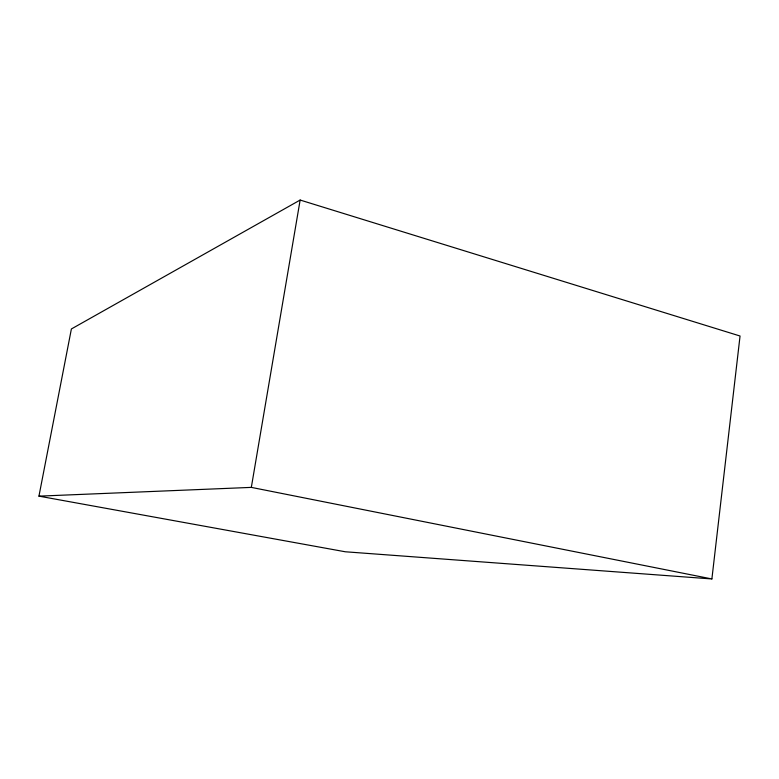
<?xml version="1.0" encoding="UTF-8"?>
<svg xmlns="http://www.w3.org/2000/svg" width="779" height="779" viewBox="0 0 779 779"><rect width="100%" height="100%" fill="white"/><g stroke="black" fill="none" stroke-linecap="round" stroke-linejoin="round"><path stroke-width="1.17" d="M711.889 578.953L740.05 336.012L300.139 200.047L71.386 328.962L38.95 496.145L345.301 551.775L711.889 578.953L251.325 487.381L38.95 496.145M251.325 487.381L300.139 200.047"/></g></svg>
